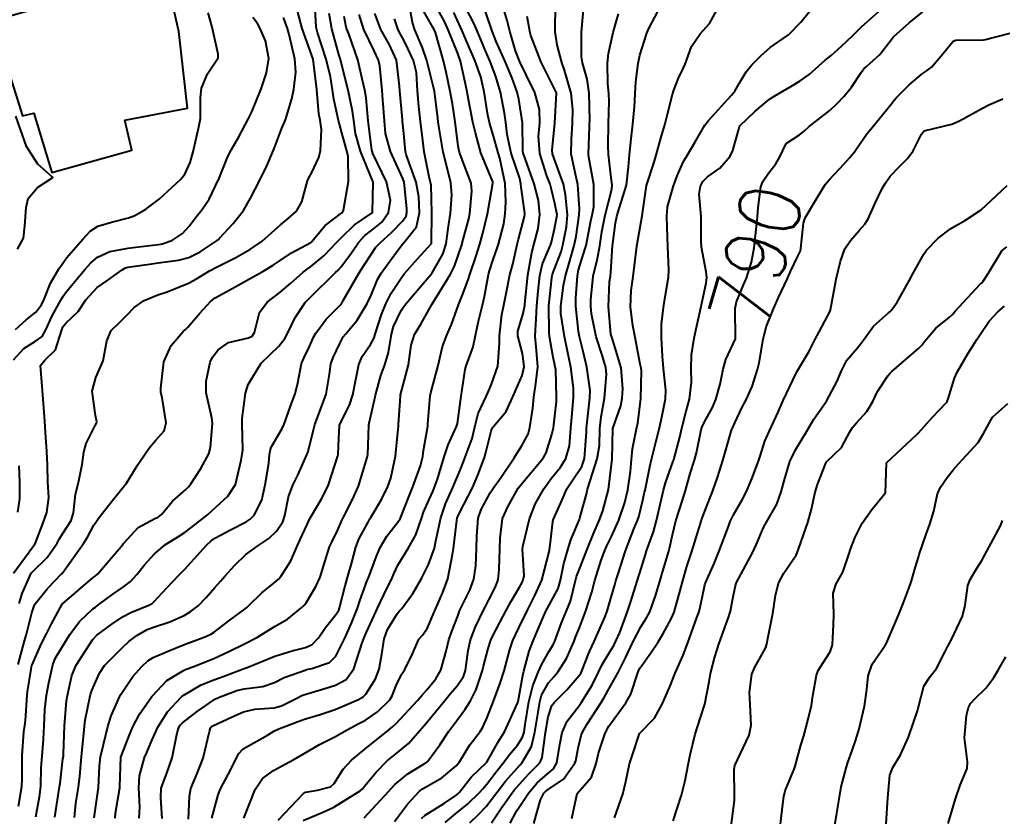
# Model space of a CAD drawing. Header units: metres. Extents: x 318500 to 325275, y 7408834 to 7428799.
# Drawn here: x 321789.5 to 321854.1, y 7423423.6 to 7423476 of the extents above; entities that cross this region are included whole.
import ezdxf
from ezdxf.enums import TextEntityAlignment as Align

# ---------------------------------------------------------------- set-up
doc = ezdxf.new("R2010")
doc.units = ezdxf.units.M
doc.header["$MEASUREMENT"] = 0
for name, color, linetype in [('Cotas', 45, 'Continuous'), ('Curvas de Nivel 1m', 11, 'Continuous'), ('Curvas de Nivel 5m', 15, 'Continuous'), ('Edificações', 30, 'Continuous'), ('Vias Primárias', 230, 'Continuous')]:
    doc.layers.add(name, color=color, linetype=linetype)
doc.styles.add('Style-STANDARD', font='STANDARD.shx')

msp = doc.modelspace()

# ---------------------------------------------------------------- linework, layer by layer
at = {"layer": 'Curvas de Nivel 1m', "flags": 128}
for points, elevation in [([(321789.431, 7423433.623), (321789.845, 7423435.166), (321789.971, 7423435.615), (321790.037, 7423435.882), (321790.321, 7423437.014), (321790.47, 7423437.466), (321790.55, 7423437.608), (321791.342, 7423438.603), (321792.298, 7423439.591), (321792.329, 7423439.621), (321792.361, 7423439.665), (321793.722, 7423441.57), (321793.973, 7423441.979), (321794.398, 7423442.771), (321794.714, 7423443.247), (321794.956, 7423443.552), (321795.596, 7423444.368), (321796.438, 7423445.397), (321796.5, 7423445.469), (321796.546, 7423445.529), (321797.259, 7423446.715), (321797.804, 7423447.517), (321798.08, 7423447.9), (321798.472, 7423448.342), (321799.008, 7423448.976), (321799.154, 7423449.5), (321798.883, 7423451.136), (321798.804, 7423451.506), (321798.787, 7423451.771), (321798.995, 7423453.503), (321799.484, 7423454.569), (321800.262, 7423455.485), (321800.423, 7423455.631), (321800.575, 7423455.782), (321801.36, 7423456.7), (321802.069, 7423457.465), (321802.366, 7423457.699), (321802.604, 7423457.839), (321803.476, 7423458.315), (321804.615, 7423458.938), (321805.447, 7423459.418), (321806.181, 7423459.852), (321806.631, 7423460.153), (321807.378, 7423460.654), (321808.649, 7423461.333), (321808.676, 7423461.354), (321808.7, 7423461.379), (321809.582, 7423462.451), (321810.679, 7423463.277), (321810.72, 7423463.309), (321810.757, 7423463.349), (321810.795, 7423463.462), (321811.119, 7423465.344), (321811.094, 7423466.975), (321811.008, 7423467.346), (321810.744, 7423468.305), (321810.468, 7423469.354), (321810.152, 7423470.738), (321810.07, 7423471.361), (321809.947, 7423472.208), (321809.662, 7423473.367), (321809.092, 7423475.12), (321809.012, 7423475.377), (321808.993, 7423475.529), (321808.886, 7423477.38)], 769), ([(321798.89, 7423423.499), (321798.795, 7423424.866), (321798.827, 7423425.5), (321799.192, 7423426.488), (321799.537, 7423427.49), (321799.864, 7423429.133), (321799.978, 7423429.484), (321800.069, 7423429.636), (321800.225, 7423429.792), (321801.175, 7423430.527), (321802.248, 7423431.284), (321802.35, 7423431.347), (321802.587, 7423431.447), (321803.789, 7423431.903), (321804.259, 7423432.014), (321805.498, 7423432.175), (321806.266, 7423432.443), (321806.904, 7423432.757), (321808.278, 7423433.256), (321808.365, 7423433.283), (321808.713, 7423433.366), (321809.882, 7423433.756), (321810.288, 7423434.161), (321810.876, 7423435.341), (321811.322, 7423436.328), (321811.713, 7423437.329), (321811.872, 7423437.792), (321812.357, 7423439.134), (321812.413, 7423439.265), (321812.433, 7423439.319), (321812.958, 7423440.73), (321813.21, 7423441.312), (321813.651, 7423442.048), (321814.406, 7423443.028), (321814.519, 7423443.188), (321814.568, 7423443.298), (321815.085, 7423444.635), (321815.352, 7423445.286), (321815.849, 7423446.674), (321815.998, 7423447.277), (321816.061, 7423447.681), (321816.33, 7423449.272), (321816.343, 7423449.422), (321816.484, 7423451.271), (321816.522, 7423451.464), (321817.004, 7423453.263), (321817.305, 7423454.512), (321817.578, 7423455.255), (321817.882, 7423455.949), (321818.35, 7423457.244), (321818.607, 7423457.9), (321818.979, 7423458.874), (321819.097, 7423459.235), (321819.478, 7423460.391), (321819.755, 7423461.229), (321819.951, 7423461.937), (321820.253, 7423463.224), (321820.323, 7423463.585), (321820.609, 7423465.221), (321820.596, 7423465.326), (321819.816, 7423467.229), (321819.456, 7423468.526), (321819.3, 7423469.235), (321818.945, 7423471.072), (321818.913, 7423471.239), (321818.789, 7423471.837), (321818.474, 7423473.245), (321818.311, 7423473.754), (321817.693, 7423475.257), (321817.421, 7423475.837), (321816.856, 7423476.871)], 777), ([(321802.141, 7423423.522), (321802.558, 7423425.053), (321802.716, 7423425.445), (321803.228, 7423426.396), (321803.734, 7423427.435), (321803.892, 7423427.744), (321804.206, 7423428.078), (321805.8, 7423428.99), (321806.218, 7423429.246), (321806.539, 7423429.395), (321807.747, 7423429.857), (321808.23, 7423430.029), (321809.252, 7423430.342), (321810.24, 7423430.672), (321810.718, 7423430.867), (321811.783, 7423431.327), (321812.083, 7423431.492), (321812.255, 7423431.665), (321812.897, 7423432.687), (321813.133, 7423433.311), (321813.307, 7423434.293), (321813.468, 7423435.308), (321813.694, 7423435.922), (321814.325, 7423436.952), (321814.482, 7423437.144), (321814.62, 7423437.296), (321815.339, 7423438.291), (321815.921, 7423439.277), (321816.369, 7423440.19), (321816.763, 7423441.264), (321816.87, 7423441.746), (321817.187, 7423443.258), (321817.504, 7423444.174), (321817.975, 7423445.247), (321818.451, 7423446.387), (321818.697, 7423446.998), (321818.792, 7423447.237), (321819.242, 7423448.469), (321819.416, 7423449.231), (321819.635, 7423450.096), (321820.171, 7423451.223), (321820.287, 7423451.458), (321820.528, 7423452.036), (321820.935, 7423453.214), (321821.051, 7423454.724), (321821.046, 7423455.213), (321821.194, 7423456.608), (321821.327, 7423457.209), (321821.502, 7423458.1), (321821.73, 7423459.203), (321821.911, 7423459.92), (321822.214, 7423461.197), (321822.296, 7423461.555), (321822.678, 7423463.035), (321822.706, 7423463.164), (321822.712, 7423463.19), (321822.706, 7423463.216), (321822.682, 7423463.405), (321822.473, 7423464.969), (321822.45, 7423465.194), (321822.37, 7423465.53), (321821.817, 7423467.204), (321821.54, 7423468.416), (321821.459, 7423469.21), (321821.382, 7423469.826), (321821.1, 7423471.215), (321820.795, 7423472.231), (321820.419, 7423473.224), (321820.131, 7423473.917), (321819.574, 7423475.233), (321819.354, 7423475.744), (321818.855, 7423476.704)], 779), ([(321806.509, 7423423.395), (321808.168, 7423425.158), (321808.305, 7423425.232), (321809.083, 7423425.361), (321809.943, 7423425.582), (321810.177, 7423425.806), (321810.776, 7423426.756), (321811.32, 7423427.333), (321812.207, 7423428.05), (321813.748, 7423429.305), (321814.007, 7423429.518), (321814.226, 7423429.715), (321815.689, 7423431.278), (321815.948, 7423431.581), (321816.26, 7423431.964), (321816.851, 7423432.682), (321817.196, 7423433.256), (321817.544, 7423434.503), (321817.721, 7423435.249), (321817.871, 7423435.682), (321818.324, 7423436.868), (321818.425, 7423437.142), (321818.467, 7423437.239), (321819.087, 7423438.495), (321819.366, 7423439.23), (321819.492, 7423440.106), (321819.541, 7423441.228), (321819.562, 7423442.058), (321819.644, 7423443.228), (321819.836, 7423443.808), (321820.435, 7423444.888), (321820.562, 7423445.094), (321820.649, 7423445.217), (321821.155, 7423445.917), (321822.012, 7423447.197), (321822.189, 7423447.469), (321822.471, 7423447.904), (321822.916, 7423448.751), (321823.044, 7423449.182), (321823.232, 7423450.457), (321823.295, 7423451.178), (321823.419, 7423452.067), (321823.563, 7423453.175), (321823.48, 7423454.252), (321823.377, 7423455.178), (321823.442, 7423456.323), (321823.492, 7423457.177), (321823.575, 7423458.141), (321823.701, 7423459.174), (321823.874, 7423459.928), (321824.389, 7423461.164), (321824.459, 7423461.357), (321824.666, 7423462.238), (321824.817, 7423463.019), (321824.823, 7423463.159), (321824.687, 7423463.901), (321824.445, 7423464.912), (321824.371, 7423465.165), (321824.16, 7423465.716), (321823.685, 7423467.176), (321823.614, 7423468.31), (321823.69, 7423469.176), (321823.669, 7423470.076), (321823.358, 7423471.181), (321822.797, 7423472.335), (321822.388, 7423473.196), (321822.103, 7423473.919), (321821.729, 7423475.207), (321821.541, 7423475.903), (321821.144, 7423477.216)], 781), ([(321812.152, 7423423.561), (321813.77, 7423425.296), (321813.959, 7423425.507), (321814.177, 7423425.735), (321815.027, 7423426.442), (321816.198, 7423427.156), (321816.268, 7423427.2), (321816.341, 7423427.268), (321817.124, 7423428.348), (321817.711, 7423429.248), (321818.237, 7423429.946), (321818.798, 7423430.681), (321819.139, 7423431.231), (321819.514, 7423431.974), (321819.925, 7423433.224), (321819.994, 7423433.512), (321820.294, 7423434.666), (321820.481, 7423435.217), (321820.636, 7423435.546), (321821.504, 7423437.202), (321821.798, 7423437.738), (321822.352, 7423438.69), (321822.53, 7423439.015), (321822.606, 7423439.186), (321822.654, 7423439.476), (321822.561, 7423441.187), (321822.571, 7423441.375), (321823.016, 7423443.181), (321823.411, 7423444.19), (321823.957, 7423445.167), (321824.447, 7423445.835), (321825.039, 7423446.57), (321825.397, 7423447.151), (321825.631, 7423447.99), (321825.732, 7423449.148), (321825.792, 7423449.856), (321825.911, 7423451.146), (321825.901, 7423451.772), (321825.727, 7423453.148), (321825.518, 7423454.188), (321825.315, 7423455.153), (321825.078, 7423456.67), (321825.073, 7423457.155), (321825.25, 7423458.517), (321825.371, 7423459.152), (321825.652, 7423460.133), (321825.947, 7423461.147), (321826.075, 7423461.73), (321826.276, 7423463.144), (321826.294, 7423463.534), (321826.182, 7423465.145), (321826.031, 7423465.826), (321825.758, 7423467.15), (321825.764, 7423468.13), (321825.83, 7423469.149), (321825.859, 7423470.059), (321825.756, 7423471.15), (321825.303, 7423472.654), (321825.141, 7423473.157), (321824.827, 7423474.321), (321824.696, 7423475.162), (321824.72, 7423477.024)], 783), ([(321814.15, 7423423.318), (321814.991, 7423424.453), (321815.774, 7423425.274), (321815.99, 7423425.455), (321816.174, 7423425.567), (321817.252, 7423426.186), (321818.196, 7423426.975), (321818.323, 7423427.114), (321818.413, 7423427.238), (321819.097, 7423428.351), (321819.77, 7423429.225), (321819.957, 7423429.499), (321820.239, 7423430.142), (321820.648, 7423431.214), (321821.086, 7423432.389), (321821.341, 7423433.204), (321821.716, 7423434.614), (321821.924, 7423435.196), (321822.318, 7423436.029), (321822.883, 7423437.182), (321823.373, 7423438.146), (321823.822, 7423439.168), (321824.325, 7423441.106), (321824.331, 7423441.161), (321824.387, 7423441.646), (321824.556, 7423443.01), (321824.594, 7423443.158), (321825.151, 7423444.431), (321825.474, 7423445.15), (321825.85, 7423445.742), (321826.455, 7423446.631), (321826.623, 7423447.138), (321826.754, 7423448.868), (321826.766, 7423449.136), (321826.931, 7423450.716), (321826.987, 7423451.133), (321827.008, 7423451.616), (321826.79, 7423453.136), (321826.554, 7423454.095), (321826.289, 7423455.143), (321826.223, 7423455.496), (321826.054, 7423457.145), (321826.058, 7423457.693), (321826.158, 7423459.145), (321826.235, 7423459.535), (321826.646, 7423460.872), (321826.71, 7423461.078), (321826.727, 7423461.139), (321827.052, 7423462.756), (321827.137, 7423463.133), (321827.234, 7423463.681), (321827.236, 7423465.132), (321826.917, 7423466.947), (321826.899, 7423467.137), (321826.954, 7423468.94), (321826.959, 7423469.137), (321826.966, 7423469.341), (321826.943, 7423471.138), (321826.794, 7423472.055), (321826.49, 7423473.143), (321826.423, 7423473.536), (321826.435, 7423475.144), (321826.585, 7423476.871)], 784), ([(321819.096, 7423423.231), (321819.638, 7423423.743), (321820.161, 7423424.292), (321820.857, 7423425.21), (321821.428, 7423425.955), (321822.194, 7423426.814), (321822.379, 7423427.006), (321822.535, 7423427.185), (321823.146, 7423428.246), (321823.37, 7423429.173), (321823.574, 7423430.501), (321823.685, 7423431.168), (321823.812, 7423431.612), (321824.269, 7423432.406), (321824.615, 7423432.817), (321824.902, 7423433.154), (321825.434, 7423434.007), (321825.94, 7423435.144), (321826.042, 7423435.414), (321826.32, 7423436.1), (321826.713, 7423437.134), (321827.099, 7423438.378), (321827.313, 7423439.126), (321827.723, 7423440.469), (321827.957, 7423441.116), (321828.083, 7423441.416), (321828.394, 7423442.035), (321828.884, 7423443.103), (321829.272, 7423444.253), (321829.47, 7423445.095), (321829.655, 7423446.295), (321829.718, 7423447.091), (321829.777, 7423447.783), (321830.039, 7423449.087), (321830.121, 7423449.46), (321830.319, 7423451.083), (321830.363, 7423452.907), (321830.339, 7423453.083), (321830.285, 7423453.343), (321829.95, 7423455.089), (321829.797, 7423455.877), (321829.646, 7423457.094), (321829.694, 7423458.177), (321829.819, 7423459.092), (321829.903, 7423459.818), (321830.067, 7423461.089), (321830.156, 7423461.589), (321830.421, 7423463.084), (321830.7, 7423465.08), (321831.197, 7423466.601), (321831.337, 7423467.074), (321831.643, 7423468.175), (321831.899, 7423469.069), (321832.072, 7423469.762), (321832.416, 7423471.064), (321832.503, 7423471.344), (321832.796, 7423472.131), (321833.102, 7423472.759), (321833.231, 7423473.054), (321833.664, 7423474.211), (321834.224, 7423475.039), (321834.847, 7423475.714), (321835.565, 7423477.019)], 787), ([(321820.527, 7423423.214), (321821.167, 7423424.211), (321821.866, 7423425.195), (321822, 7423425.365), (321822.176, 7423425.571), (321822.953, 7423426.414), (321823.688, 7423427.168), (321823.852, 7423427.519), (321824.072, 7423429.162), (321824.24, 7423430.185), (321824.482, 7423430.923), (321824.659, 7423431.156), (321825.463, 7423431.947), (321826.276, 7423432.892), (321826.377, 7423433.04), (321826.422, 7423433.138), (321826.958, 7423434.472), (321827.261, 7423435.126), (321827.981, 7423436.77), (321828.116, 7423437.113), (321828.169, 7423437.276), (321828.342, 7423437.886), (321828.618, 7423438.844), (321828.693, 7423439.105), (321828.835, 7423439.571), (321829.319, 7423441.096), (321829.887, 7423442.572), (321830.11, 7423443.084), (321830.186, 7423443.311), (321830.429, 7423444.323), (321830.576, 7423444.94), (321830.608, 7423445.078), (321830.921, 7423446.609), (321831.03, 7423447.074), (321831.322, 7423448.227), (321831.524, 7423449.07), (321831.709, 7423449.861), (321831.942, 7423451.066), (321831.965, 7423451.626), (321831.818, 7423453.067), (321831.751, 7423453.869), (321831.686, 7423455.069), (321831.682, 7423455.971), (321831.805, 7423457.068), (321831.916, 7423457.757), (321832.141, 7423459.065), (321832.164, 7423459.528), (321832.092, 7423461.066), (321832.076, 7423461.649), (321832.025, 7423463.067), (321832.08, 7423463.672), (321832.472, 7423465.062), (321832.529, 7423465.235), (321832.71, 7423465.714), (321833.129, 7423466.649), (321833.363, 7423467.05), (321833.877, 7423467.909), (321834.525, 7423469.034), (321834.763, 7423469.354), (321836.293, 7423471.007), (321836.508, 7423471.28), (321836.791, 7423471.766), (321837.252, 7423472.546), (321837.61, 7423472.992), (321838.207, 7423473.599), (321838.827, 7423474.144), (321839.326, 7423474.479), (321840.028, 7423474.962), (321840.848, 7423475.798), (321841.748, 7423476.941)], 788), ([(321821.753, 7423423.196), (321822.158, 7423423.988), (321822.958, 7423425.178), (321823.509, 7423425.841), (321824.189, 7423426.444), (321824.583, 7423426.767), (321824.8, 7423427.154), (321825.006, 7423428.364), (321825.164, 7423429.151), (321825.492, 7423429.893), (321826.248, 7423430.894), (321826.43, 7423431.137), (321827.125, 7423432.269), (321827.551, 7423433.121), (321827.79, 7423433.615), (321828.3, 7423434.452), (321828.549, 7423434.864), (321828.667, 7423435.105), (321828.939, 7423435.724), (321829.459, 7423437.093), (321829.677, 7423437.753), (321830.095, 7423439.084), (321830.374, 7423439.987), (321830.626, 7423440.838), (321830.709, 7423441.077), (321831.153, 7423442.322), (321831.349, 7423443.071), (321831.552, 7423443.939), (321831.816, 7423445.066), (321831.953, 7423445.557), (321832.459, 7423446.982), (321832.485, 7423447.06), (321832.903, 7423448.635), (321832.996, 7423449.052), (321833.303, 7423450.254), (321833.518, 7423451.045), (321833.66, 7423452.171), (321833.629, 7423453.044), (321833.65, 7423453.947), (321833.829, 7423455.041), (321833.962, 7423455.656), (321834.267, 7423457.035), (321834.616, 7423458.659), (321834.66, 7423459.029), (321834.626, 7423459.402), (321834.317, 7423461.035), (321834.289, 7423461.402), (321834.289, 7423463.036), (321834.159, 7423464.503), (321834.249, 7423465.037), (321834.396, 7423465.343), (321834.709, 7423465.647), (321835.517, 7423466.219), (321836.191, 7423467.008), (321836.363, 7423467.378), (321836.757, 7423468.769), (321836.803, 7423468.956), (321836.832, 7423468.999), (321837.812, 7423469.947), (321838.778, 7423470.741), (321839.132, 7423470.975), (321840.18, 7423471.568), (321840.795, 7423471.942), (321841.382, 7423472.36), (321842.02, 7423472.932), (321842.442, 7423473.299), (321842.82, 7423473.613), (321843.513, 7423474.23), (321844.231, 7423474.906), (321844.846, 7423475.514), (321846.386, 7423476.877)], 789), ([(321789.111, 7423453.631), (321789.8, 7423454.373), (321790.559, 7423454.844), (321791.001, 7423455.168), (321791.231, 7423455.603), (321791.667, 7423456.516), (321792.259, 7423457.593), (321792.383, 7423457.811), (321792.605, 7423458.12), (321793.828, 7423459.572), (321794.192, 7423460.001), (321794.632, 7423460.374), (321795.449, 7423460.741), (321796.641, 7423460.957), (321797.155, 7423461.019), (321798.645, 7423461.202), (321798.9, 7423461.252), (321799.564, 7423461.496), (321800.214, 7423461.929), (321800.664, 7423462.416), (321801.125, 7423463.024), (321801.485, 7423463.472), (321801.981, 7423464.173), (321802.59, 7423465.461), (321802.62, 7423465.542), (321802.705, 7423465.778), (321803.201, 7423466.975), (321803.447, 7423467.449), (321803.916, 7423468.269), (321804.526, 7423469.434), (321804.765, 7423469.925), (321805.381, 7423471.421), (321805.73, 7423472.482), (321805.883, 7423473.414), (321805.662, 7423474.583), (321805.308, 7423475.423), (321805.14, 7423475.723), (321804.847, 7423476.116)], 766), ([(321789.122, 7423439.629), (321790.377, 7423441.345), (321790.497, 7423441.491), (321790.567, 7423441.608), (321791.069, 7423442.934), (321791.312, 7423443.601), (321791.43, 7423444.595), (321791.373, 7423445.601), (321791.345, 7423446.707), (321791.317, 7423447.601), (321791.224, 7423448.857), (321791.183, 7423449.603), (321791.074, 7423451.042), (321791.019, 7423451.605), (321790.896, 7423453.247), (321791.174, 7423453.604), (321791.871, 7423454.276), (321792.298, 7423455.593), (321792.368, 7423455.798), (321792.577, 7423456.06), (321793.357, 7423456.81), (321793.879, 7423457.571), (321794.608, 7423458.385), (321795.31, 7423458.856), (321796.248, 7423459.544), (321796.484, 7423459.68), (321796.623, 7423459.717), (321798.206, 7423459.937), (321798.627, 7423459.989), (321799.952, 7423460.169), (321800.633, 7423460.357), (321801.382, 7423460.729), (321802.501, 7423461.461), (321802.579, 7423461.532), (321802.652, 7423461.619), (321803.54, 7423462.574), (321804.222, 7423463.437), (321804.688, 7423464.24), (321805.3, 7423465.421), (321805.762, 7423466.366), (321806.191, 7423467.408), (321806.34, 7423467.802), (321806.752, 7423468.837), (321806.915, 7423469.241), (321806.984, 7423469.398), (321807.406, 7423470.762), (321807.523, 7423471.393), (321807.668, 7423472.52), (321807.603, 7423473.392), (321807.228, 7423475.003), (321807.11, 7423475.397), (321806.847, 7423476.103)], 767), ([(321789.484, 7423437.623), (321789.679, 7423438.281), (321790.279, 7423439.611), (321790.361, 7423439.716), (321791.333, 7423440.638), (321791.993, 7423441.594), (321792.128, 7423441.849), (321792.39, 7423442.278), (321792.9, 7423443.085), (321793.051, 7423443.58), (321793.19, 7423444.817), (321793.379, 7423445.576), (321793.639, 7423446.76), (321793.739, 7423447.571), (321793.894, 7423448.143), (321794.486, 7423449.323), (321794.578, 7423449.47), (321794.6, 7423449.558), (321794.496, 7423449.966), (321794.281, 7423451.564), (321794.529, 7423452.464), (321795.018, 7423453.555), (321795.246, 7423454.866), (321795.528, 7423455.55), (321796.064, 7423456.059), (321796.586, 7423456.573), (321797.051, 7423457.076), (321797.697, 7423457.524), (321798.604, 7423457.898), (321799.208, 7423458.103), (321800.612, 7423458.662), (321801.138, 7423458.951), (321802.001, 7423459.466), (321802.4, 7423459.685), (321802.625, 7423459.799), (321803.722, 7423460.356), (321804.642, 7423460.878), (321804.981, 7423461.089), (321805.446, 7423461.418), (321806.082, 7423461.986), (321806.666, 7423462.497), (321807.169, 7423462.899), (321807.707, 7423463.39), (321808.064, 7423464.008), (321808.436, 7423465.383), (321808.508, 7423465.576), (321808.708, 7423465.928), (321809.179, 7423466.917), (321809.276, 7423467.372), (321809.36, 7423468.762), (321809.256, 7423469.373), (321809.182, 7423469.792), (321809.036, 7423471.376), (321808.81, 7423473.38), (321808.079, 7423475.388), (321807.785, 7423476.456)], 768), ([(321790.579, 7423423.606), (321790.836, 7423424.927), (321790.915, 7423425.603), (321790.941, 7423426.85), (321790.991, 7423427.602), (321791.088, 7423428.724), (321791.122, 7423429.601), (321791.175, 7423430.662), (321791.286, 7423431.6), (321791.435, 7423432.425), (321791.694, 7423433.596), (321791.862, 7423434.017), (321792.291, 7423434.729), (321792.827, 7423435.582), (321793.447, 7423436.439), (321794.326, 7423437.27), (321794.495, 7423437.39), (321794.729, 7423437.554), (321795.651, 7423438.23), (321796.348, 7423438.725), (321796.807, 7423439.071), (321797.215, 7423439.521), (321797.713, 7423440.17), (321798.374, 7423440.895), (321799.113, 7423441.499), (321799.895, 7423441.98), (321800.392, 7423442.312), (321801.055, 7423442.816), (321801.872, 7423443.458), (321802.152, 7423443.716), (321802.418, 7423443.958), (321803.205, 7423444.672), (321803.698, 7423445.441), (321804.064, 7423447.044), (321804.136, 7423447.435), (321804.172, 7423447.727), (321804.145, 7423449.435), (321804.148, 7423449.783), (321804.358, 7423451.432), (321804.526, 7423452.008), (321805.391, 7423453.417), (321805.988, 7423453.969), (321806.557, 7423454.52), (321806.933, 7423455.028), (321807.128, 7423455.394), (321807.607, 7423456.368), (321808.269, 7423457.383), (321808.428, 7423457.556), (321808.603, 7423457.727), (321810.272, 7423459.355), (321810.451, 7423459.524), (321810.626, 7423459.717), (321811.319, 7423460.66), (321811.78, 7423461.333), (321812.194, 7423461.79), (321812.662, 7423462.144), (321813.317, 7423462.667), (321813.762, 7423463.309), (321813.885, 7423464.111), (321813.62, 7423465.311), (321812.728, 7423467.189), (321812.669, 7423467.321), (321812.646, 7423467.407), (321812.421, 7423469.325), (321812.285, 7423470.837), (321812.206, 7423471.329), (321812.032, 7423472.091), (321811.747, 7423473.336), (321811.15, 7423475.031), (321811.013, 7423475.347), (321810.971, 7423475.478), (321810.848, 7423476.185)], 771), ([(321791.839, 7423423.593), (321791.867, 7423423.87), (321792.146, 7423425.59), (321792.148, 7423425.612), (321792.173, 7423425.806), (321792.369, 7423427.416), (321792.392, 7423427.587), (321792.4, 7423427.785), (321792.459, 7423429.586), (321792.603, 7423431.226), (321792.662, 7423431.584), (321792.957, 7423432.892), (321793.231, 7423433.576), (321794.297, 7423435.251), (321794.589, 7423435.556), (321795.573, 7423436.279), (321796.319, 7423436.769), (321796.818, 7423437.029), (321798.011, 7423437.513), (321798.217, 7423437.626), (321798.333, 7423437.736), (321799.189, 7423438.656), (321799.987, 7423439.486), (321800.364, 7423439.884), (321801.792, 7423441.459), (321802.095, 7423441.744), (321802.387, 7423441.934), (321803.379, 7423442.456), (321804.403, 7423442.986), (321804.672, 7423443.16), (321804.928, 7423443.422), (321805.428, 7423444.412), (321805.656, 7423445.412), (321805.885, 7423446.839), (321805.943, 7423447.408), (321806.028, 7423447.845), (321806.478, 7423448.63), (321806.774, 7423449.109), (321806.892, 7423449.396), (321807.319, 7423450.581), (321807.617, 7423451.389), (321807.787, 7423452.128), (321808.03, 7423453.385), (321808.184, 7423453.745), (321808.557, 7423454.502), (321808.83, 7423455.112), (321808.972, 7423455.374), (321809.649, 7423456.299), (321810.598, 7423457.237), (321810.65, 7423457.298), (321810.685, 7423457.349), (321810.771, 7423457.516), (321811.833, 7423459.332), (321812.14, 7423459.815), (321812.639, 7423460.596), (321812.93, 7423461.033), (321813.198, 7423461.315), (321813.965, 7423462.003), (321814.671, 7423462.73), (321814.909, 7423463.064), (321814.958, 7423463.296), (321814.946, 7423463.56), (321814.772, 7423465.299), (321814.703, 7423465.527), (321813.877, 7423467.309), (321813.561, 7423468.498), (321813.478, 7423469.313), (321813.386, 7423470.702), (321813.334, 7423471.314), (321813.189, 7423472.932), (321813.101, 7423473.317), (321812.819, 7423473.92), (321812.138, 7423475.331), (321811.827, 7423476.313)], 772), ([(321793.114, 7423423.575), (321793.221, 7423424.507), (321793.393, 7423425.572), (321793.471, 7423426.28), (321793.58, 7423427.569), (321793.742, 7423429.094), (321793.783, 7423429.567), (321793.829, 7423429.963), (321794.144, 7423431.562), (321794.169, 7423431.644), (321794.255, 7423431.904), (321794.765, 7423433.06), (321795.103, 7423433.548), (321796.292, 7423434.764), (321796.696, 7423435.126), (321797.217, 7423435.521), (321797.898, 7423435.922), (321798.309, 7423436.08), (321799.388, 7423436.42), (321800.32, 7423436.837), (321800.727, 7423437.071), (321801.244, 7423437.466), (321801.773, 7423438.024), (321802.348, 7423438.674), (321802.716, 7423439.085), (321803.025, 7423439.443), (321803.655, 7423440.149), (321804.374, 7423440.837), (321805.174, 7423441.418), (321805.901, 7423441.894), (321806.395, 7423442.371), (321806.809, 7423442.991), (321806.947, 7423443.395), (321807.193, 7423444.628), (321807.477, 7423445.39), (321807.789, 7423446.045), (321808.383, 7423447.381), (321808.406, 7423447.435), (321808.464, 7423447.614), (321808.827, 7423449.033), (321808.919, 7423449.374), (321809.344, 7423450.531), (321809.649, 7423451.363), (321809.867, 7423452.693), (321809.971, 7423453.359), (321810.118, 7423453.785), (321810.56, 7423454.704), (321810.783, 7423455.131), (321810.943, 7423455.344), (321811.689, 7423456.228), (321812.359, 7423457.324), (321812.606, 7423457.882), (321813.032, 7423458.9), (321813.262, 7423459.314), (321813.833, 7423460.107), (321814.649, 7423461.21), (321814.688, 7423461.26), (321814.73, 7423461.299), (321815.592, 7423462.36), (321815.778, 7423463.284), (321815.739, 7423464.333), (321815.565, 7423465.287), (321814.91, 7423467.115), (321814.858, 7423467.298), (321814.748, 7423468.488), (321814.677, 7423469.301), (321814.671, 7423469.391), (321814.5, 7423471.303), (321814.482, 7423471.606), (321814.267, 7423473.305), (321813.819, 7423474.316), (321813.258, 7423475.316), (321812.851, 7423476.378)], 773), ([(321797.373, 7423423.518), (321797.422, 7423424.247), (321797.352, 7423425.518), (321797.396, 7423426.304), (321797.732, 7423427.515), (321797.868, 7423427.849), (321798.211, 7423428.621), (321798.609, 7423429.504), (321799.224, 7423430.507), (321800.121, 7423431.482), (321800.19, 7423431.542), (321800.252, 7423431.588), (321801.448, 7423432.277), (321802.267, 7423432.608), (321802.889, 7423432.826), (321804.279, 7423433.356), (321804.333, 7423433.375), (321804.463, 7423433.427), (321806.288, 7423434.164), (321807.415, 7423434.507), (321808.294, 7423434.739), (321808.727, 7423434.934), (321809.143, 7423435.362), (321809.623, 7423436.048), (321810.324, 7423436.926), (321810.481, 7423437.194), (321810.532, 7423437.347), (321810.902, 7423438.792), (321811.065, 7423439.339), (321811.353, 7423440.319), (321811.615, 7423441.331), (321811.826, 7423441.891), (321812.405, 7423442.973), (321812.535, 7423443.192), (321812.617, 7423443.318), (321813.293, 7423444.446), (321813.718, 7423445.307), (321813.894, 7423445.857), (321814.203, 7423447.303), (321814.234, 7423447.531), (321814.398, 7423449.301), (321814.405, 7423449.388), (321814.514, 7423450.933), (321814.538, 7423451.281), (321814.542, 7423451.3), (321814.549, 7423451.328), (321815.068, 7423453.292), (321815.25, 7423454.6), (321815.46, 7423455.287), (321815.88, 7423455.981), (321816.6, 7423457.27), (321817.826, 7423459.252), (321818.089, 7423459.787), (321818.581, 7423461.241), (321818.596, 7423461.296), (321818.654, 7423461.522), (321819.028, 7423462.883), (321819.091, 7423463.236), (321819.216, 7423464.713), (321819.172, 7423465.235), (321818.718, 7423466.441), (321818.411, 7423467.245), (321818.323, 7423467.659), (321818.122, 7423469.25), (321817.949, 7423470.43), (321817.812, 7423471.255), (321817.547, 7423472.51), (321817.363, 7423473.262), (321816.838, 7423475.118), (321816.767, 7423475.271), (321816.076, 7423476.506)], 776), ([(321800.611, 7423423.473), (321800.67, 7423424.965), (321800.771, 7423425.471), (321801.182, 7423426.468), (321801.574, 7423427.459), (321801.99, 7423429.226), (321802.058, 7423429.452), (321802.134, 7423429.538), (321802.222, 7423429.593), (321803.482, 7423430.186), (321804.236, 7423430.514), (321804.979, 7423430.679), (321806.241, 7423430.785), (321806.724, 7423430.911), (321807.676, 7423431.379), (321808.05, 7423431.576), (321808.254, 7423431.657), (321809.569, 7423432.049), (321810.264, 7423432.259), (321810.968, 7423432.641), (321811.477, 7423433.332), (321812.024, 7423435.051), (321812.125, 7423435.323), (321812.181, 7423435.442), (321812.306, 7423435.745), (321812.802, 7423436.836), (321813.027, 7423437.313), (321813.449, 7423438.204), (321813.984, 7423439.304), (321814.102, 7423439.564), (321814.368, 7423440.136), (321815.064, 7423441.29), (321815.539, 7423442.137), (321815.935, 7423443.277), (321816.058, 7423443.633), (321816.428, 7423444.448), (321816.675, 7423445.028), (321816.774, 7423445.265), (321816.977, 7423445.793), (321817.412, 7423447.256), (321817.668, 7423448.056), (321818.208, 7423449.244), (321818.28, 7423449.456), (321818.52, 7423451.24), (321818.782, 7423452.993), (321818.853, 7423453.237), (321819.307, 7423454.484), (321819.47, 7423455.231), (321819.653, 7423456.16), (321819.916, 7423457.227), (321820.047, 7423457.784), (321820.314, 7423459.223), (321820.377, 7423459.469), (321820.635, 7423460.219), (321820.895, 7423460.968), (321820.969, 7423461.215), (321821.321, 7423462.56), (321821.419, 7423463.209), (321821.452, 7423463.973), (321821.41, 7423465.209), (321821.067, 7423466.872), (321820.966, 7423467.216), (321820.742, 7423468.003), (321820.39, 7423469.224), (321820.283, 7423469.706), (321820.037, 7423471.227), (321819.81, 7423472.214), (321819.452, 7423473.234), (321818.831, 7423474.672), (321818.581, 7423475.244), (321818.037, 7423476.437)], 778), ([(321808.15, 7423423.37), (321809.537, 7423423.975), (321810.159, 7423424.258), (321811.892, 7423425.324), (321812.037, 7423425.457), (321812.175, 7423425.63), (321812.939, 7423426.558), (321813.666, 7423427.298), (321814.204, 7423427.735), (321815.056, 7423428.443), (321815.817, 7423429.276), (321816.235, 7423429.774), (321817.454, 7423431.252), (321817.812, 7423431.691), (321818.265, 7423432.22), (321818.687, 7423432.823), (321818.819, 7423433.235), (321818.993, 7423434.533), (321819.141, 7423435.232), (321819.457, 7423436.085), (321820.013, 7423437.223), (321820.123, 7423437.432), (321820.34, 7423437.874), (321820.795, 7423438.772), (321820.959, 7423439.211), (321821.019, 7423439.863), (321821.059, 7423441.21), (321821.089, 7423441.908), (321821.248, 7423443.207), (321821.607, 7423444.017), (321822.274, 7423445.192), (321822.442, 7423445.43), (321823.904, 7423447.168), (321824.104, 7423447.527), (321824.483, 7423448.725), (321824.571, 7423449.077), (321824.585, 7423449.159), (321824.781, 7423450.892), (321824.794, 7423451.157), (321824.735, 7423452.962), (321824.708, 7423453.158), (321824.551, 7423453.913), (321824.321, 7423455.164), (321824.298, 7423455.44), (321824.287, 7423457.165), (321824.472, 7423459.016), (321824.494, 7423459.162), (321824.518, 7423459.265), (321824.626, 7423459.53), (321825.087, 7423460.712), (321825.211, 7423461.154), (321825.448, 7423462.373), (321825.5, 7423463.152), (321825.387, 7423464.459), (321825.25, 7423465.154), (321824.722, 7423466.607), (321824.524, 7423467.163), (321824.503, 7423467.394), (321824.68, 7423469.161), (321824.78, 7423471.16), (321823.772, 7423473.176), (321823.093, 7423474.929), (321823.034, 7423475.187), (321823.006, 7423475.352), (321822.85, 7423476.173)], 782), ([(321817.468, 7423423.25), (321818.156, 7423423.811), (321818.949, 7423424.446), (321819.726, 7423425.224), (321819.938, 7423425.457), (321820.178, 7423425.746), (321820.833, 7423426.568), (321821.322, 7423427.203), (321821.699, 7423427.707), (321822.217, 7423428.313), (321822.564, 7423428.846), (321822.654, 7423429.184), (321822.727, 7423429.675), (321822.97, 7423431.179), (321823.229, 7423432.212), (321823.607, 7423433.17), (321823.818, 7423433.636), (321824.3, 7423434.497), (321824.558, 7423434.906), (321824.671, 7423435.156), (321825.111, 7423436.363), (321825.448, 7423437.149), (321825.701, 7423437.785), (321826.045, 7423439.143), (321826.111, 7423439.394), (321826.369, 7423440.065), (321826.789, 7423441.134), (321827.247, 7423442.278), (321827.605, 7423443.122), (321827.833, 7423443.705), (321828.21, 7423445.113), (321828.447, 7423447.097), (321828.49, 7423449.11), (321829.014, 7423450.601), (321829.103, 7423451.101), (321829.138, 7423451.713), (321829.038, 7423453.103), (321828.564, 7423454.701), (321828.412, 7423455.112), (321828.365, 7423455.322), (321828.197, 7423457.116), (321828.279, 7423458.777), (321828.328, 7423459.114), (321828.363, 7423459.375), (321828.471, 7423461.113), (321828.488, 7423461.277), (321828.673, 7423462.62), (321828.747, 7423463.041), (321828.763, 7423463.109), (321828.795, 7423463.222), (321829.375, 7423465.1), (321829.521, 7423466.295), (321829.58, 7423467.097), (321829.7, 7423468.141), (321829.812, 7423469.094), (321829.912, 7423470.234), (321829.957, 7423471.092), (321830.006, 7423471.878), (321830.143, 7423473.09), (321830.267, 7423473.64), (321830.72, 7423475.082), (321830.843, 7423475.379), (321831.435, 7423476.494)], 786), ([(321794.423, 7423423.556), (321794.63, 7423425.086), (321794.692, 7423425.552), (321794.77, 7423426.973), (321794.841, 7423427.55), (321795.036, 7423428.376), (321795.315, 7423429.544), (321795.527, 7423430.244), (321796.106, 7423431.532), (321796.156, 7423431.627), (321796.254, 7423431.789), (321796.961, 7423432.831), (321797.563, 7423433.517), (321797.938, 7423433.859), (321798.286, 7423434.083), (321799.316, 7423434.521), (321800.294, 7423434.914), (321801.743, 7423435.458), (321802.13, 7423435.625), (321802.304, 7423435.735), (321803.267, 7423436.489), (321804.328, 7423437.277), (321804.416, 7423437.342), (321804.513, 7423437.427), (321805.424, 7423438.333), (321806.355, 7423439.074), (321806.531, 7423439.225), (321806.681, 7423439.397), (321807.338, 7423440.422), (321807.761, 7423441.386), (321807.947, 7423441.824), (321808.402, 7423442.816), (321808.584, 7423443.201), (321808.686, 7423443.376), (321809.336, 7423444.457), (321809.786, 7423445.36), (321810.431, 7423447.321), (321810.438, 7423447.35), (321810.442, 7423447.368), (321810.47, 7423448.017), (321810.528, 7423449.311), (321810.54, 7423449.349), (321811.197, 7423450.652), (321811.415, 7423451.337), (321811.634, 7423452.437), (321811.803, 7423453.331), (321812.023, 7423453.852), (321812.56, 7423454.628), (321812.8, 7423455.084), (321812.877, 7423455.317), (321813.299, 7423456.603), (321813.579, 7423457.31), (321813.917, 7423457.997), (321814.618, 7423459.059), (321814.812, 7423459.297), (321815.65, 7423460.269), (321816.566, 7423461.271), (321816.586, 7423461.336), (321816.601, 7423463.271), (321816.547, 7423465.121), (321816.519, 7423465.273), (321816.45, 7423465.528), (321816.101, 7423467.279), (321815.997, 7423468.026), (321815.853, 7423469.284), (321815.74, 7423470.256), (321815.666, 7423471.287), (321815.587, 7423472.499), (321815.392, 7423473.291), (321814.828, 7423474.489), (321814.396, 7423475.304), (321814.135, 7423476.019)], 774), ([(321825.785, 7423423.512), (321826.151, 7423425.14), (321827.086, 7423426.227), (321827.393, 7423427.122), (321827.539, 7423427.791), (321827.986, 7423429.114), (321828.235, 7423429.58), (321829.35, 7423431.093), (321829.669, 7423431.679), (321830.129, 7423433.082), (321830.169, 7423433.194), (321830.285, 7423433.404), (321830.992, 7423434.381), (321831.445, 7423435.069), (321831.778, 7423435.603), (321832.326, 7423436.612), (321832.506, 7423437.057), (321832.918, 7423438.485), (321833.062, 7423439.049), (321833.357, 7423440.064), (321833.677, 7423441.041), (321834.247, 7423442.871), (321834.293, 7423443.032), (321834.322, 7423443.121), (321834.415, 7423443.395), (321834.878, 7423444.578), (321835.057, 7423445.021), (321835.395, 7423445.957), (321835.714, 7423447.011), (321836.192, 7423448.711), (321836.293, 7423449.003), (321836.352, 7423449.143), (321836.497, 7423449.493), (321836.988, 7423450.52), (321837.24, 7423450.993), (321837.637, 7423451.881), (321837.983, 7423452.986), (321838.097, 7423453.434), (321838.369, 7423454.982), (321838.4, 7423455.155), (321838.583, 7423455.837), (321838.917, 7423456.654), (321839.042, 7423456.973), (321839.37, 7423457.731), (321839.96, 7423458.96), (321840.162, 7423459.422), (321840.642, 7423460.445), (321840.806, 7423460.789), (321840.84, 7423460.947), (321841.017, 7423462.602), (321841.127, 7423462.943), (321841.738, 7423463.982), (321842.295, 7423464.926), (321842.462, 7423465.166), (321842.708, 7423465.442), (321843.425, 7423466.208), (321844.046, 7423466.907), (321844.353, 7423467.286), (321844.744, 7423467.844), (321845.182, 7423468.465), (321845.53, 7423468.888), (321846.775, 7423470.419), (321846.968, 7423470.678), (321847.125, 7423470.867), (321847.954, 7423471.697), (321848.803, 7423472.405), (321849.073, 7423472.579), (321849.42, 7423472.841), (321850.053, 7423473.6), (321850.836, 7423474.557), (321851.025, 7423474.63), (321852.838, 7423474.634), (321852.972, 7423474.655), (321853.387, 7423474.785), (321854.844, 7423475.139)], 791), ([(321828.604, 7423423.553), (321829.141, 7423425.095), (321829.347, 7423425.928), (321829.584, 7423427.089), (321829.73, 7423427.565), (321830.23, 7423429.08), (321831.214, 7423430.097), (321831.753, 7423431.065), (321831.905, 7423431.414), (321832.268, 7423432.255), (321832.499, 7423432.834), (321832.589, 7423433.055), (321833.114, 7423434.231), (321833.42, 7423435.043), (321834.001, 7423436.709), (321834.128, 7423437.033), (321834.177, 7423437.188), (321834.345, 7423438.004), (321834.537, 7423438.848), (321834.595, 7423439.026), (321835.136, 7423440.262), (321835.461, 7423441.014), (321836.082, 7423442.68), (321836.199, 7423443.003), (321836.263, 7423443.152), (321836.417, 7423443.445), (321836.99, 7423444.436), (321837.278, 7423444.992), (321837.621, 7423445.819), (321838.055, 7423446.984), (321838.161, 7423447.295), (321838.483, 7423448.278), (321838.772, 7423448.976), (321839.328, 7423450.147), (321839.683, 7423450.963), (321840.538, 7423452.752), (321840.646, 7423452.948), (321841.352, 7423454.144), (321841.765, 7423454.932), (321842.032, 7423455.474), (321842.594, 7423456.502), (321842.742, 7423456.774), (321842.791, 7423456.918), (321843.078, 7423458.452), (321843.169, 7423458.915), (321843.448, 7423460.102), (321843.737, 7423460.909), (321844.094, 7423461.47), (321844.668, 7423462.12), (321845.033, 7423462.536), (321845.253, 7423462.891), (321845.718, 7423463.912), (321846.182, 7423464.878), (321846.37, 7423465.21), (321846.712, 7423465.68), (321847.287, 7423466.296), (321847.842, 7423466.853), (321848.225, 7423467.361), (321848.754, 7423468.458), (321848.932, 7423468.673), (321849.662, 7423468.836), (321850.763, 7423469.095), (321851.267, 7423469.315), (321852.774, 7423470.164), (321853.189, 7423470.373), (321854.097, 7423470.777)], 792), ([(321789.377, 7423460.891), (321789.764, 7423461.629), (321789.858, 7423462.432), (321789.958, 7423463.627), (321790.086, 7423464.226), (321790.693, 7423464.95), (321791.703, 7423465.605), (321790.713, 7423466.473), (321789.965, 7423467.628), (321789.554, 7423468.826), (321789.273, 7423469.635)], 764), ([(321832.456, 7423423.358), (321832.997, 7423425.048), (321833.233, 7423425.995), (321833.429, 7423427.042), (321833.564, 7423427.685), (321833.889, 7423429.035), (321834.241, 7423430.149), (321834.526, 7423431.026), (321834.82, 7423432.474), (321834.904, 7423433.021), (321835.182, 7423434.132), (321835.482, 7423435.012), (321836.102, 7423436.777), (321836.177, 7423437.002), (321836.208, 7423437.126), (321836.343, 7423437.854), (321836.536, 7423438.819), (321836.605, 7423438.998), (321837.234, 7423440.135), (321837.674, 7423440.987), (321837.895, 7423441.485), (321838.407, 7423442.667), (321838.583, 7423442.977), (321839.253, 7423444.143), (321839.551, 7423444.963), (321839.735, 7423445.677), (321840.116, 7423446.955), (321840.478, 7423447.716), (321841.23, 7423448.939), (321841.696, 7423449.738), (321842.52, 7423450.92), (321843.226, 7423452.22), (321843.501, 7423452.91), (321843.864, 7423453.6), (321844.565, 7423454.417), (321844.94, 7423454.894), (321845.619, 7423455.849), (321846.598, 7423456.716), (321846.685, 7423456.783), (321846.77, 7423456.867), (321847.162, 7423457.418), (321847.973, 7423458.85), (321848.197, 7423459.276), (321848.639, 7423460.075), (321848.915, 7423460.568), (321849.094, 7423460.836), (321849.863, 7423461.627), (321850.671, 7423462.226), (321851.032, 7423462.458), (321851.661, 7423462.805), (321852.687, 7423463.475), (321853.362, 7423464.114), (321854.072, 7423464.776), (321854.394, 7423465.084)], 793), ([(321836.252, 7423422.999), (321836.47, 7423424.694), (321836.485, 7423424.997), (321836.454, 7423426.74), (321836.499, 7423426.997), (321837.057, 7423428.152), (321837.447, 7423428.988), (321837.583, 7423429.64), (321837.517, 7423430.987), (321837.463, 7423431.787), (321837.618, 7423432.987), (321837.816, 7423433.456), (321838.3, 7423434.305), (321838.54, 7423434.743), (321838.61, 7423434.975), (321838.669, 7423435.33), (321838.995, 7423436.97), (321839.168, 7423438.148), (321839.375, 7423438.965), (321839.722, 7423439.608), (321840.385, 7423440.591), (321840.527, 7423440.809), (321840.594, 7423440.947), (321840.7, 7423441.252), (321841.292, 7423442.937), (321841.537, 7423443.819), (321841.782, 7423444.93), (321841.932, 7423445.443), (321842.469, 7423446.832), (321842.5, 7423446.889), (321842.531, 7423446.919), (321843.515, 7423447.874), (321844.064, 7423448.904), (321844.221, 7423449.176), (321844.499, 7423449.484), (321845.168, 7423450.232), (321845.562, 7423450.884), (321845.868, 7423451.542), (321846.545, 7423452.57), (321846.684, 7423452.732), (321846.824, 7423452.866), (321848.565, 7423454.363), (321848.797, 7423454.608), (321848.96, 7423454.836), (321849.7, 7423455.712), (321850.594, 7423456.426), (321850.801, 7423456.613), (321850.975, 7423456.814), (321852.627, 7423458.587), (321852.729, 7423458.688), (321852.823, 7423458.787), (321853.153, 7423459.303), (321854.043, 7423460.776), (321854.371, 7423461.056)], 794), ([(321843.045, 7423422.911), (321843.204, 7423423.866), (321843.373, 7423424.908), (321843.494, 7423425.593), (321843.829, 7423426.904), (321843.926, 7423427.181), (321844.216, 7423427.962), (321844.447, 7423428.677), (321844.524, 7423428.896), (321844.648, 7423429.307), (321845.018, 7423430.888), (321845.179, 7423431.973), (321845.266, 7423432.885), (321845.524, 7423433.649), (321846.309, 7423434.771), (321846.354, 7423434.824), (321846.386, 7423434.869), (321846.455, 7423435.012), (321847.255, 7423436.856), (321847.568, 7423437.625), (321848.016, 7423438.845), (321848.102, 7423439.105), (321848.378, 7423440.029), (321848.563, 7423440.662), (321848.613, 7423440.838), (321849.062, 7423442.175), (321849.318, 7423442.831), (321849.57, 7423443.681), (321849.82, 7423444.826), (321850.009, 7423445.262), (321850.456, 7423445.91), (321850.858, 7423446.42), (321851.198, 7423446.809), (321852.484, 7423448.21), (321852.842, 7423448.785), (321853.429, 7423449.853), (321854.429, 7423450.761)], 796), ([(321789.404, 7423443.625), (321789.541, 7423444.506), (321789.54, 7423445.624), (321789.483, 7423446.657)], 766), ([(321846.441, 7423423.154), (321846.554, 7423424.864), (321846.694, 7423426.361), (321846.883, 7423426.86), (321847.384, 7423427.681), (321847.901, 7423428.845), (321848.24, 7423429.811), (321848.499, 7423430.586), (321848.556, 7423430.837), (321848.915, 7423432.189), (321849.327, 7423432.83), (321849.749, 7423433.364), (321850.304, 7423434.435), (321850.432, 7423434.695), (321850.497, 7423434.817), (321850.713, 7423435.213), (321851.461, 7423436.803), (321851.636, 7423437.506), (321851.799, 7423438.798), (321851.953, 7423439.209), (321852.377, 7423439.893), (321852.718, 7423440.452), (321852.899, 7423440.782), (321853.5, 7423441.872), (321853.965, 7423442.767), (321854.092, 7423443.088)], 797), ([(321850.515, 7423423.176), (321850.998, 7423424.808), (321851.3, 7423425.686), (321851.761, 7423426.797), (321851.782, 7423427.221), (321851.597, 7423428.799), (321851.724, 7423430.277), (321851.847, 7423430.796), (321851.983, 7423431.065), (321852.259, 7423431.36), (321852.991, 7423432.058), (321853.523, 7423432.771), (321853.805, 7423433.25), (321854.3, 7423434.116)], 798)]:
    msp.add_lwpolyline(points, dxfattribs=dict(at, elevation=elevation))
at = {"layer": 'Curvas de Nivel 5m', "flags": 128}
for points, elevation in [([(321795.785, 7423423.535), (321795.826, 7423423.853), (321796.095, 7423425.531), (321796.103, 7423425.599), (321796.176, 7423427.53), (321796.201, 7423427.648), (321796.735, 7423429.004), (321796.957, 7423429.523), (321797.4, 7423430.351), (321798.203, 7423431.51), (321798.226, 7423431.535), (321798.251, 7423431.573), (321799.199, 7423432.563), (321800.276, 7423433.233), (321800.449, 7423433.306), (321800.902, 7423433.471), (321802.286, 7423434.014), (321803.258, 7423434.472), (321804.296, 7423434.985), (321805.151, 7423435.417), (321805.857, 7423435.857), (321806.311, 7423436.135), (321807.108, 7423436.598), (321808.075, 7423437.383), (321808.203, 7423437.511), (321808.334, 7423437.678), (321808.984, 7423438.737), (321809.264, 7423439.366), (321809.654, 7423440.642), (321809.886, 7423441.357), (321810.044, 7423441.696), (321810.396, 7423442.416), (321810.684, 7423443.067), (321810.813, 7423443.344), (321811.36, 7423444.402), (321811.778, 7423445.33), (321812.356, 7423447.219), (321812.38, 7423447.321), (321812.384, 7423447.398), (321812.46, 7423449.32), (321812.462, 7423449.349), (321812.492, 7423449.464), (321812.828, 7423451.004), (321812.901, 7423451.316), (321813.245, 7423452.6), (321813.505, 7423453.31), (321813.754, 7423454.106), (321813.939, 7423455.306), (321814.072, 7423455.81), (321814.593, 7423456.866), (321814.762, 7423457.133), (321814.888, 7423457.296), (321816.289, 7423458.947), (321816.566, 7423459.271), (321816.592, 7423459.299), (321816.621, 7423459.34), (321817.325, 7423460.575), (321817.529, 7423461.257), (321817.666, 7423462.254), (321817.813, 7423463.253), (321817.91, 7423464.47), (321817.846, 7423465.253), (321817.556, 7423466.419), (321817.334, 7423467.261), (321817.054, 7423468.968), (321817.014, 7423469.266), (321816.986, 7423469.491), (321816.78, 7423471.27), (321816.277, 7423473.278), (321815.981, 7423474.124), (321815.484, 7423475.29), (321815.326, 7423475.774), (321815.059, 7423477.297)], 775), ([(321789.24, 7423455.63), (321789.942, 7423456.257), (321790.587, 7423456.762), (321790.96, 7423457.241), (321791.123, 7423457.605), (321791.55, 7423458.661), (321792.091, 7423459.595), (321792.304, 7423459.916), (321792.631, 7423460.348), (321793.205, 7423461.018), (321793.69, 7423461.574), (321794.145, 7423462.08), (321794.663, 7423462.409), (321795.555, 7423462.663), (321796.671, 7423462.949), (321797.098, 7423463.109), (321797.814, 7423463.523), (321798.687, 7423464.188), (321800.112, 7423465.489), (321800.368, 7423465.822), (321800.717, 7423466.586), (321800.926, 7423467.279), (321800.967, 7423467.478), (321801.296, 7423468.93), (321801.397, 7423469.474), (321801.398, 7423470.849), (321801.475, 7423471.473), (321801.857, 7423472.406), (321802.553, 7423473.463), (321802.567, 7423473.71), (321802.17, 7423475.467), (321801.896, 7423476.423)], 765), ([(321789.445, 7423424.326), (321789.668, 7423425.618), (321789.697, 7423426.098), (321789.678, 7423427.618), (321789.789, 7423429.189), (321789.859, 7423429.615), (321789.903, 7423429.937), (321790.009, 7423431.614), (321790.035, 7423431.832), (321790.276, 7423433.313), (321790.323, 7423433.566), (321790.337, 7423433.609), (321790.945, 7423434.952), (321791.263, 7423435.6), (321791.61, 7423436.298), (321792.313, 7423437.59), (321793.405, 7423438.513), (321794.356, 7423439.323), (321794.487, 7423439.429), (321794.627, 7423439.556), (321796.051, 7423441.21), (321796.322, 7423441.531), (321796.347, 7423441.564), (321796.381, 7423441.608), (321797.309, 7423442.609), (321798.405, 7423443.203), (321798.615, 7423443.298), (321798.867, 7423443.503), (321799.569, 7423444.346), (321800.435, 7423445.118), (321800.621, 7423445.293), (321800.774, 7423445.477), (321801.427, 7423446.493), (321801.945, 7423447.465), (321802.066, 7423447.864), (321802.197, 7423449.463), (321802.149, 7423449.81), (321801.773, 7423451.467), (321801.764, 7423452.231), (321802.029, 7423453.465), (321802.198, 7423453.81), (321802.552, 7423454.289), (321803.234, 7423454.776), (321804.565, 7423455.082), (321804.805, 7423455.188), (321804.958, 7423455.424), (321805.281, 7423456.729), (321805.773, 7423457.412), (321806.606, 7423458.04), (321807.34, 7423458.665), (321808.146, 7423459.385), (321808.416, 7423459.589), (321808.625, 7423459.733), (321809.527, 7423460.476), (321810.366, 7423461.354), (321810.503, 7423461.501), (321810.655, 7423461.66), (321811.519, 7423462.485), (321812.68, 7423463.287), (321812.698, 7423463.301), (321812.708, 7423463.32), (321812.754, 7423465.265), (321812.744, 7423465.32), (321812.701, 7423465.416), (321811.905, 7423467.332), (321811.582, 7423468.502), (321811.465, 7423469.339), (321811.387, 7423469.962), (321811.103, 7423471.345), (321810.798, 7423472.54), (321810.59, 7423473.353), (321810.497, 7423473.673), (321810.036, 7423475.362), (321809.862, 7423476.377)], 770), ([(321804.249, 7423423.536), (321804.991, 7423425.418), (321805.467, 7423426.124), (321806.189, 7423426.669), (321806.669, 7423426.916), (321807.53, 7423427.38), (321808.204, 7423427.781), (321809.212, 7423428.357), (321810.215, 7423428.874), (321811.041, 7423429.338), (321811.81, 7423429.742), (321812.23, 7423429.963), (321813.03, 7423430.52), (321813.838, 7423431.304), (321814, 7423431.557), (321814.264, 7423432.249), (321814.616, 7423432.953), (321814.83, 7423433.292), (321815.336, 7423434.33), (321815.748, 7423435.278), (321816.002, 7423435.577), (321816.311, 7423436.029), (321816.686, 7423436.903), (321816.83, 7423437.263), (321817.294, 7423438.308), (321817.65, 7423439.251), (321817.966, 7423440.836), (321818.022, 7423441.245), (321818.238, 7423443.073), (321818.268, 7423443.242), (321818.306, 7423443.347), (321818.415, 7423443.576), (321818.987, 7423444.679), (321819.262, 7423445.232), (321819.614, 7423446.063), (321820.053, 7423447.224), (321820.146, 7423447.542), (321820.486, 7423448.937), (321820.561, 7423449.147), (321820.622, 7423449.218), (321821.479, 7423450.232), (321821.919, 7423451.199), (321822.534, 7423452.592), (321822.664, 7423453.188), (321822.553, 7423454.039), (321822.249, 7423455.195), (321822.252, 7423455.517), (321822.592, 7423456.68), (321822.687, 7423457.1), (321822.697, 7423457.189), (321822.703, 7423457.291), (321822.912, 7423459.186), (321823.157, 7423460.668), (321823.29, 7423461.18), (321823.589, 7423462.253), (321823.697, 7423463.175), (321823.602, 7423464.089), (321823.329, 7423465.181), (321822.725, 7423466.846), (321822.596, 7423467.192), (321822.571, 7423467.354), (321822.549, 7423469.193), (321822.32, 7423470.741), (321822.198, 7423471.199), (321821.869, 7423472.129), (321821.411, 7423473.211), (321820.83, 7423474.523), (321820.562, 7423475.223), (321820.12, 7423476.494)], 780), ([(321815.912, 7423423.512), (321816.155, 7423423.722), (321817.421, 7423424.509), (321818.168, 7423425.013), (321818.294, 7423425.114), (321818.406, 7423425.238), (321819.187, 7423426.228), (321820.2, 7423427.196), (321820.938, 7423428.491), (321821.378, 7423429.203), (321822.249, 7423431.129), (321822.264, 7423431.19), (321822.569, 7423432.893), (321822.634, 7423433.185), (321822.986, 7423434.493), (321823.246, 7423435.176), (321823.94, 7423436.78), (321824.11, 7423437.163), (321824.186, 7423437.309), (321824.336, 7423437.569), (321824.889, 7423438.618), (321825.045, 7423439.153), (321825.278, 7423440.243), (321825.528, 7423441.149), (321825.732, 7423441.805), (321826.291, 7423443.141), (321826.325, 7423443.227), (321826.416, 7423443.549), (321826.754, 7423444.816), (321826.828, 7423445.134), (321826.989, 7423445.675), (321827.464, 7423447.125), (321827.603, 7423447.993), (321827.641, 7423449.123), (321827.73, 7423449.893), (321827.94, 7423451.119), (321828.079, 7423452.66), (321828.029, 7423453.118), (321827.798, 7423453.875), (321827.403, 7423455.128), (321827.077, 7423456.649), (321827.033, 7423457.134), (321827.034, 7423457.564), (321827.205, 7423459.131), (321827.473, 7423460.292), (321827.631, 7423461.125), (321827.761, 7423462.027), (321827.98, 7423463.12), (321828.416, 7423464.833), (321828.447, 7423465.114), (321828.403, 7423465.416), (321828.195, 7423467.118), (321828.175, 7423467.682), (321828.205, 7423469.118), (321828.244, 7423470.587), (321828.218, 7423471.118), (321828.153, 7423471.757), (321828.135, 7423473.12), (321828.197, 7423473.742), (321828.499, 7423475.115), (321828.852, 7423476.355)], 785), ([(321823.308, 7423423.173), (321823.728, 7423424.729), (321823.962, 7423425.163), (321824.056, 7423425.278), (321824.173, 7423425.367), (321825.244, 7423426.09), (321825.996, 7423427.142), (321826.049, 7423427.294), (321826.215, 7423428.125), (321826.403, 7423428.961), (321826.469, 7423429.136), (321826.786, 7423429.682), (321827.715, 7423431.118), (321827.912, 7423431.458), (321828.265, 7423432.08), (321828.643, 7423432.736), (321828.836, 7423433.102), (321829.325, 7423434.064), (321829.803, 7423435.088), (321830.32, 7423436.102), (321830.707, 7423436.695), (321830.912, 7423437.074), (321831.295, 7423438.122), (321831.575, 7423439.068), (321831.752, 7423439.683), (321832.167, 7423441.062), (321832.213, 7423441.241), (321832.401, 7423442.125), (321832.636, 7423443.057), (321833.064, 7423444.417), (321833.254, 7423445.048), (321833.563, 7423446.155), (321833.842, 7423447.039), (321833.978, 7423447.527), (321834.296, 7423449.033), (321834.341, 7423449.183), (321834.497, 7423449.516), (321835.04, 7423450.494), (321835.258, 7423451.019), (321835.542, 7423452.027), (321835.732, 7423453.012), (321835.907, 7423453.652), (321836.54, 7423455), (321836.543, 7423455.028), (321836.52, 7423457.001), (321836.604, 7423457.445), (321837.065, 7423458.546), (321837.266, 7423458.994), (321837.592, 7423460.034), (321837.761, 7423460.989), (321837.865, 7423461.785), (321837.993, 7423462.987), (321838.032, 7423463.641), (321838.201, 7423464.985), (321838.349, 7423465.34), (321838.714, 7423465.891), (321839.196, 7423466.5), (321839.467, 7423466.969), (321839.867, 7423467.839), (321840.752, 7423468.394), (321841.063, 7423468.638), (321841.384, 7423468.941), (321842.771, 7423470.028), (321843.235, 7423470.456), (321843.655, 7423470.911), (321844.158, 7423471.538), (321844.804, 7423472.493), (321844.972, 7423472.733), (321845.142, 7423472.895), (321846.019, 7423473.685), (321846.838, 7423474.726), (321846.896, 7423474.813), (321846.949, 7423474.869), (321847.953, 7423475.755), (321848.856, 7423476.487)], 790), ([(321839.477, 7423422.96), (321839.658, 7423424.45), (321839.728, 7423424.957), (321839.818, 7423425.313), (321840.189, 7423426.23), (321840.399, 7423426.745), (321840.46, 7423426.946), (321840.848, 7423428.313), (321841.024, 7423428.938), (321841.33, 7423430.023), (321841.535, 7423430.931), (321841.635, 7423431.554), (321841.874, 7423432.926), (321841.978, 7423433.232), (321842.292, 7423433.716), (321842.766, 7423434.453), (321842.915, 7423434.914), (321842.988, 7423436.249), (321842.996, 7423436.913), (321842.968, 7423438.296), (321843.152, 7423438.912), (321843.604, 7423439.675), (321844.018, 7423440.904), (321844.1, 7423441.196), (321844.401, 7423441.978), (321844.862, 7423442.893), (321845.501, 7423443.807), (321846.386, 7423444.871), (321846.4, 7423444.911), (321846.47, 7423446.87), (321848.489, 7423448.749), (321848.535, 7423448.795), (321848.576, 7423448.839), (321849.479, 7423449.857), (321850.411, 7423450.821), (321850.456, 7423450.886), (321850.524, 7423451.067), (321850.934, 7423452.424), (321851.104, 7423452.812), (321851.836, 7423454.074), (321852.284, 7423454.794), (321852.402, 7423454.963), (321852.576, 7423455.219), (321853.212, 7423456.16), (321853.771, 7423456.772), (321854.212, 7423457.16)], 795)]:
    msp.add_lwpolyline(points, dxfattribs=dict(at, elevation=elevation))
at = {"layer": 'Edificações'}
msp.add_lwpolyline([(321799.08, 7423479.144), (321787.742, 7423475.874), (321789.719, 7423469.658), (321790.452, 7423469.827), (321791.637, 7423465.937), (321796.882, 7423467.403), (321796.431, 7423469.376), (321800.548, 7423470.166), (321799.985, 7423475.196)], close=True, dxfattribs=at)
at = {"layer": 'Vias Primárias'}
for points in [[(323715.644, 7420145.548, 0), (323709.04, 7420132.939)], [(323831.088, 7420001.787, 0), (323833.844, 7420008.443, 0.220888)]]:
    msp.add_lwpolyline(points, format="xyb", dxfattribs=at)

# ---------------------------------------------------------------- texts
at = {"layer": 'Cotas', "style": 'Style-STANDARD'}
msp.add_text('790', height=4, rotation=73.78083, dxfattribs=at).set_placement((321837.907, 7423460.474, 790), align=Align.MIDDLE_CENTER)

doc.saveas('drawing.dxf')
